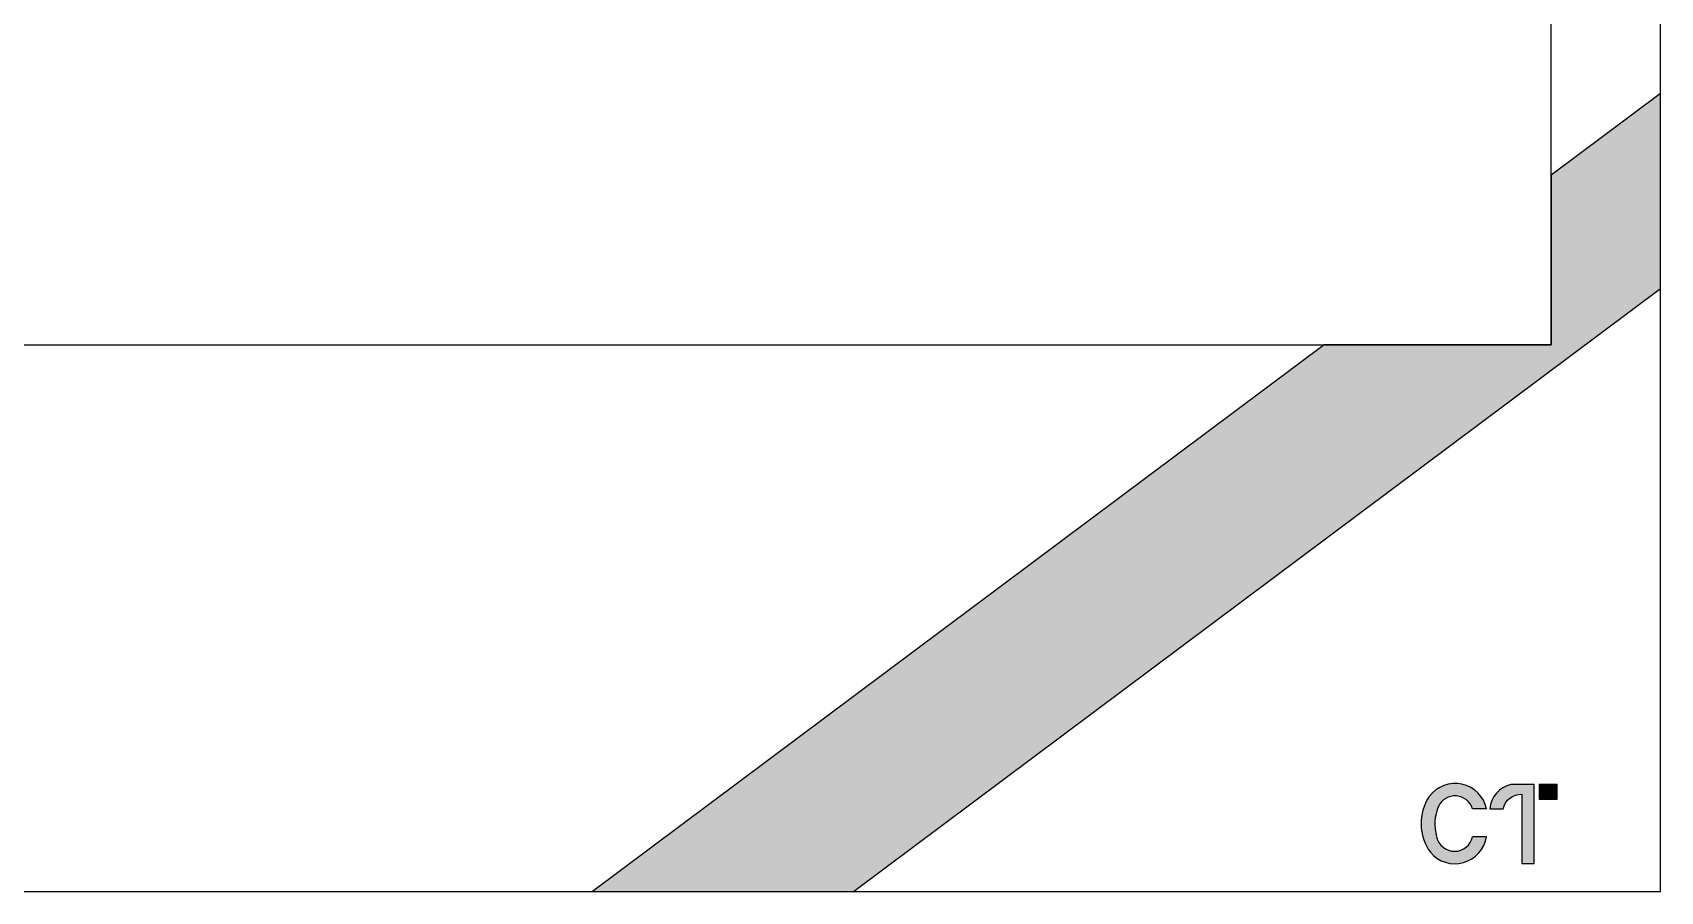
# Model space of a CAD drawing. Header units: millimetres. Extents: x 2822564 to 2991989, y -324396 to -253399.
# Drawn here: x 2924333 to 2940882, y -324396 to -315663 of the extents above; entities that cross this region are included whole.
import ezdxf

# ---------------------------------------------------------------- set-up
doc = ezdxf.new("R2010")
doc.units = ezdxf.units.MM

# ---------------------------------------------------------------- blocks, each defined once
blk = doc.blocks.new('C1')
at = {"true_color": 0x105689}
h = blk.add_hatch(color=146, dxfattribs=at)
h.dxf.hatch_style = 1
h.paths.add_polyline_path([(235080.7, -391164.4, 0.313835), (235085.5, -391413, 0.643382), (235335.1, -391343.3), (235273.2, -391343.3, -0.81436), (235113.4, -391343.3, -0.170748), (235121.3, -391208.4, -0.686379), (235272.8, -391220), (235335.7, -391220, 0.646834)])
h.paths.add_polyline_path([(235443.9, -391111.6, 0.336296), (235350.6, -391219.5), (235408.6, -391219.5, -0.355369), (235492.7, -391154.7), (235492.7, -391462.3), (235546.6, -391462.3), (235546.6, -391111.6)])
h = blk.add_hatch(color=30)
h.dxf.hatch_style = 1
h.set_gradient(color1=(242, 103, 34), color2=(242, 106, 38), one_color=1, tint=0.55)
h.paths.add_polyline_path([(235649.1, -391111.6), (235568.6, -391111.6), (235568.6, -391176.4), (235649.1, -391176.4)])
at = {"color": 142}
for p, q in [((235335.7, -391220), (235272.8, -391220)), ((235273.2, -391343.3), (235335.1, -391343.3))]:
    blk.add_line(p, q, dxfattribs=at)
blk.add_lwpolyline([(235546.6, -391462.3), (235546.6, -391111.6), (235443.9, -391111.6, 0.336296), (235350.6, -391219.5), (235408.6, -391219.5, -0.355369), (235492.7, -391154.7), (235492.7, -391462.3), (235546.6, -391462.3)], format="xyb", dxfattribs=at)
at = {"color": 150}
blk.add_lwpolyline([(235649.1, -391111.6), (235568.6, -391111.6), (235568.6, -391176.4), (235649.1, -391176.4)], close=True, dxfattribs=at)
at = {"color": 142}
for centre, radius, start, end in [((235261.6, -391285.2), 217.6, 146.25156, 215.94619), ((235195.7, -391249.5), 143, 11.90731, 143.49194), ((235194.8, -391243.4), 81.4, 16.70123, 154.56071), ((235309.1, -391287), 203.7, 157.28092, 196.03962), ((235194.5, -391321.3), 142.4, 220.07638, 351.10232), ((235193.3, -391326.8), 81.6, 191.68404, 348.31596)]:
    blk.add_arc(centre, radius, start, end, dxfattribs=at)

msp = doc.modelspace()

# ---------------------------------------------------------------- hatches: boundary and pattern name
at = {"ltscale": 0.5, "true_color": 0xf26722}
h = msp.add_hatch(color=30, dxfattribs=at)
h.dxf.hatch_style = 1
h.paths.add_polyline_path([(2902218.1, -290278.2), (2900730.9, -291389.5), (2899763.1, -291389.5), (2899763.1, -292112.7), (2894206.5, -296264.9), (2894206.5, -294283.1), (2899565.9, -290278.2)])
h.paths.add_polyline_path([(2899763.1, -297200.2), (2899763.1, -299182.1), (2894206.5, -303334.3), (2894206.5, -301352.4)])
h.paths.add_polyline_path([(2899763.1, -302922.8), (2899763.1, -304904.7), (2894206.5, -309056.9), (2894206.5, -307075)])
h.paths.add_polyline_path([(2899763.1, -307716.1), (2899763.1, -311285.6), (2894206.5, -315437.8), (2894206.5, -311868.3)])
h.paths.add_polyline_path([(2917385.5, -290278.2), (2915898.3, -291389.5), (2918550.5, -291389.5), (2920037.7, -290278.2)])
h.paths.add_polyline_path([(2909727.3, -290278.2), (2908240.1, -291389.5), (2910892.3, -291389.5), (2912379.5, -290278.2)])
h.paths.add_polyline_path([(2940882, -316283.5), (2939770.6, -317113.9), (2939770.6, -318839.1), (2937461.9, -318839.1), (2930025.9, -324395.7), (2932678.2, -324395.7), (2940882, -318265.4)])
h = msp.add_hatch(color=30, dxfattribs=at)
h.dxf.hatch_style = 1
h.paths.add_polyline_path([(2902218.1, -290278.2), (2900730.9, -291389.5), (2899763.1, -291389.5), (2899763.1, -292112.7), (2894206.5, -296264.9), (2894206.5, -294283.1), (2899565.9, -290278.2)])
h.paths.add_polyline_path([(2899763.1, -297200.2), (2899763.1, -299182.1), (2894206.5, -303334.3), (2894206.5, -301352.4)])
h.paths.add_polyline_path([(2899763.1, -302922.8), (2899763.1, -304904.7), (2894206.5, -309056.9), (2894206.5, -307075)])
h.paths.add_polyline_path([(2899763.1, -307716.1), (2899763.1, -311285.6), (2894206.5, -315437.8), (2894206.5, -311868.3)])
h.paths.add_polyline_path([(2917385.5, -290278.2), (2915898.3, -291389.5), (2918550.5, -291389.5), (2920037.7, -290278.2)])
h.paths.add_polyline_path([(2909727.3, -290278.2), (2908240.1, -291389.5), (2910892.3, -291389.5), (2912379.5, -290278.2)])
h.paths.add_polyline_path([(2940882, -316283.5), (2939770.6, -317113.9), (2939770.6, -318839.1), (2937461.9, -318839.1), (2930025.9, -324395.7), (2932678.2, -324395.7), (2940882, -318265.4)])

# ---------------------------------------------------------------- linework, layer by layer
at = {"color": 150, "ltscale": 0.5}
for points in [[(2940882, -290278.2), (2894206.5, -290278.2), (2894206.5, -324395.7), (2940882, -324395.7)], [(2940882, -290278.2), (2894206.5, -290278.2), (2894206.5, -324395.7), (2940882, -324395.7)], [(2939770.6, -291389.5), (2899763.1, -291389.5), (2899763.1, -318839.1), (2939770.6, -318839.1)], [(2939770.6, -291389.5), (2899763.1, -291389.5), (2899763.1, -318839.1), (2939770.6, -318839.1)]]:
    msp.add_lwpolyline(points, close=True, dxfattribs=at)
msp.add_lwpolyline([(2940882, -316283.5), (2939770.6, -317113.9), (2939770.6, -318839.1), (2937461.9, -318839.1), (2930025.9, -324395.7), (2932678.2, -324395.7), (2940882, -318265.4), (2940882, -316283.5)], dxfattribs=at)
msp.add_lwpolyline([(2940882, -316283.5), (2939770.6, -317113.9), (2939770.6, -318839.1), (2937461.9, -318839.1), (2930025.9, -324395.7), (2932678.2, -324395.7), (2940882, -318265.4), (2940882, -316283.5)], dxfattribs=at)

# ---------------------------------------------------------------- block references
at = {"xscale": 2.286143999999999, "yscale": 2.286143999999999, "zscale": 2.286143999999999}
msp.add_blockref('C1', (2401103.7, 570828.4), dxfattribs=at)
msp.add_blockref('C1', (2401103.7, 570828.4), dxfattribs=at)

doc.saveas('drawing.dxf')
